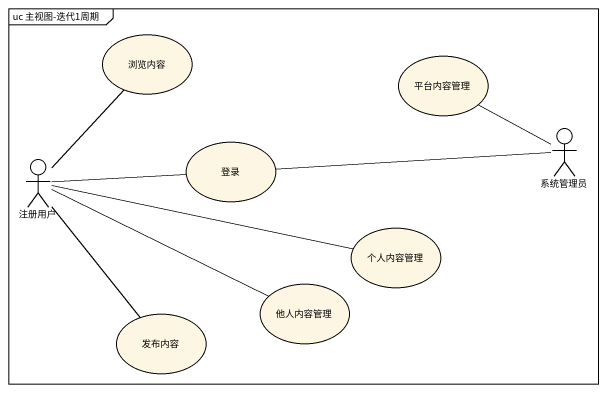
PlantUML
@startuml
mainframe uc 主视图-迭代1周期
usecase 浏览内容
usecase 平台内容管理
actor 系统管理员
actor 注册用户
usecase 登录
usecase 个人内容管理
usecase 他人内容管理
usecase 发布内容
系统管理员 -up- 平台内容管理
系统管理员 -left- 登录
注册用户 -up- 浏览内容
注册用户 -right- 登录
注册用户 -right- 个人内容管理
注册用户 -right- 他人内容管理
注册用户 -- 发布内容
@enduml
